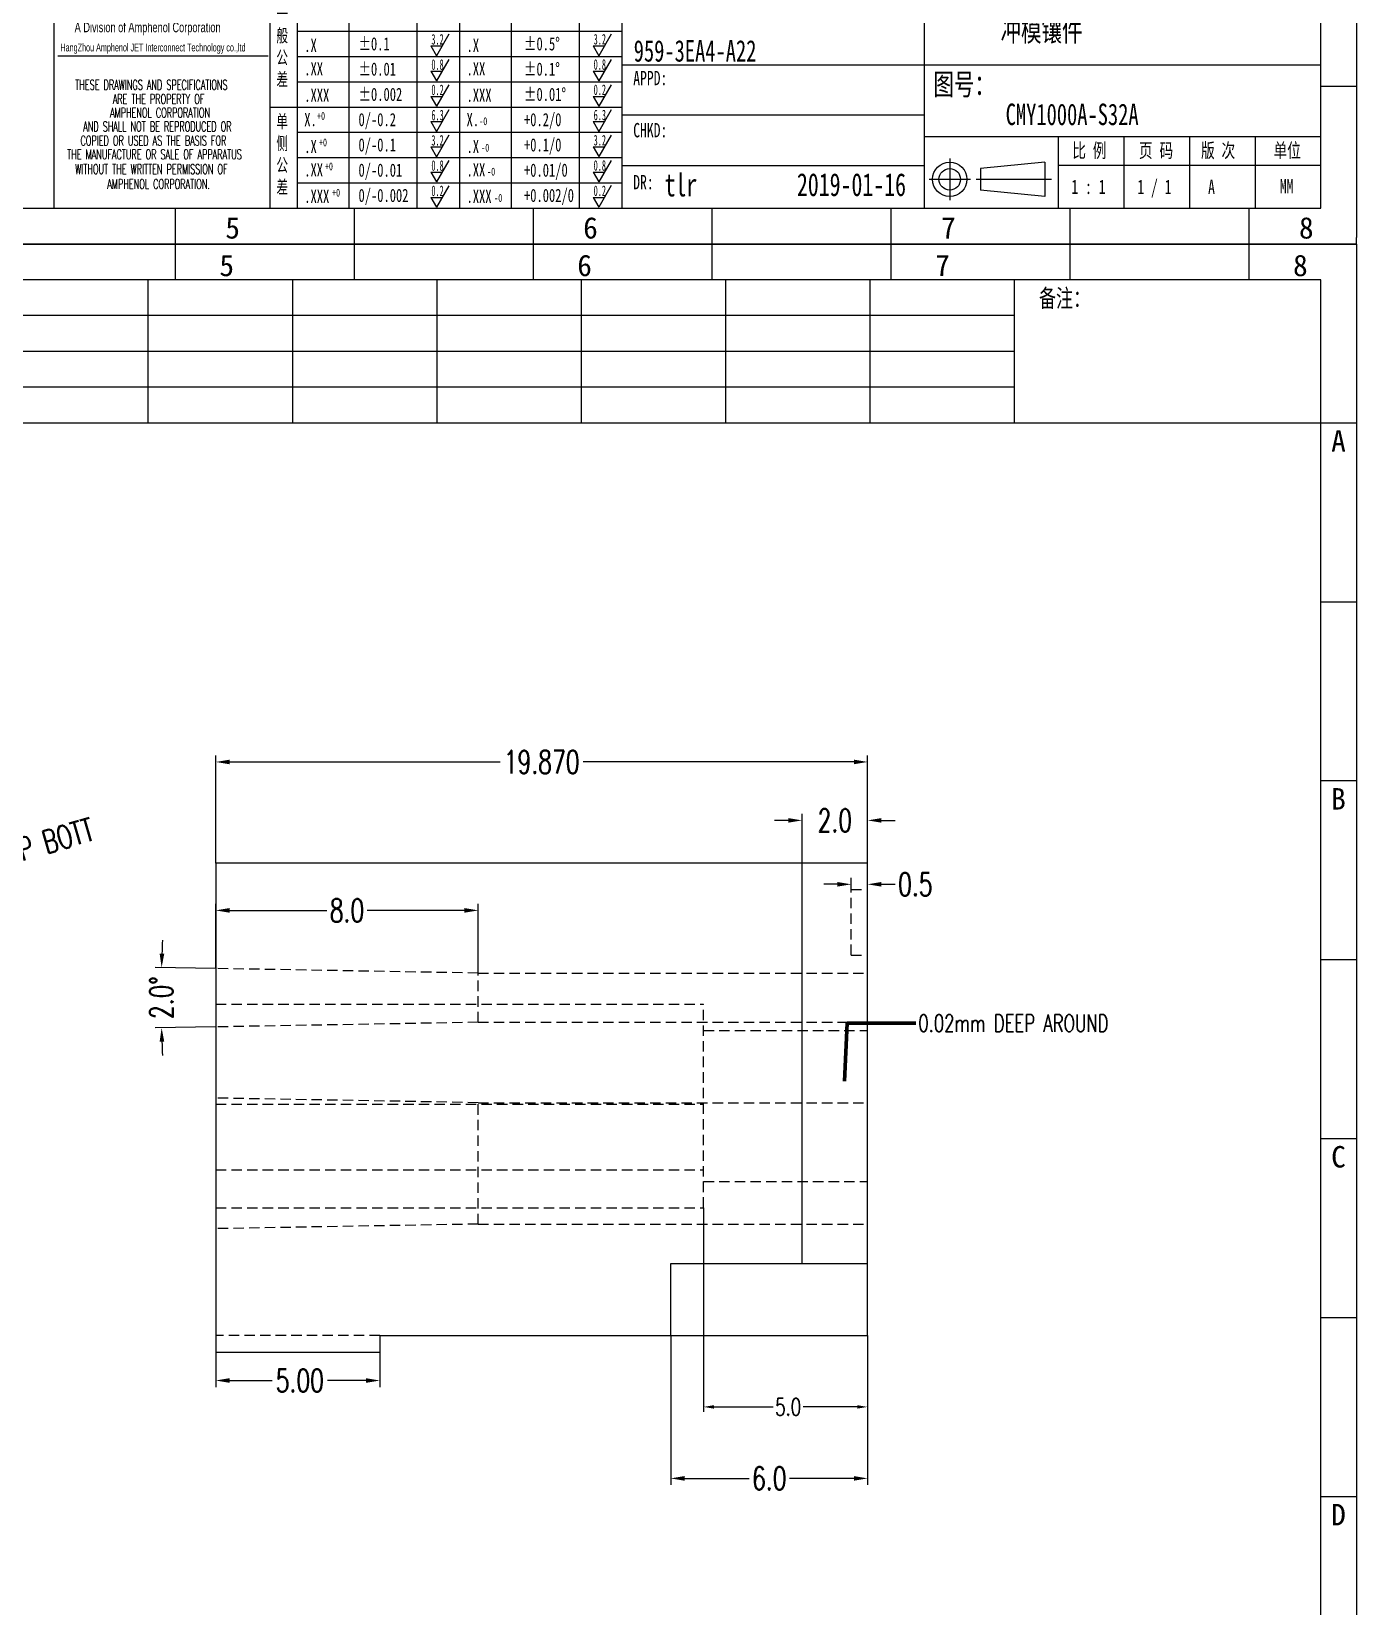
# Model space of a CAD drawing. Header units: millimetres. Extents: x -2852 to 5627, y -2271 to 1849.
# Drawn here: x -1298.79 to -1258.4, y -287.13 to -239.12 of the extents above; entities that cross this region are included whole.
import ezdxf
from ezdxf.enums import TextEntityAlignment as Align

# ---------------------------------------------------------------- set-up
doc = ezdxf.new("R2010")
doc.units = ezdxf.units.MM
doc.header["$PDSIZE"] = 3
doc.linetypes.add('DASHED2', pattern=[9.525, 6.35, -3.175])
for name, color, linetype in [('1', 7, 'Continuous'), ('11', 4, 'DASHED2'), ('41', 1, 'Continuous')]:
    doc.layers.add(name, color=color, linetype=linetype)
doc.styles.add('jet02', font='simplex.shx', dxfattribs={"width": 0.7})
doc.styles.get("Standard").update_dxf_attribs({"font": '仿宋_GB2312_0.ttf', "width": 0.7})
doc.styles.add('TEXTSTYLE_2', font='TRIUM.TTF')
doc.styles.add('tk', font='', dxfattribs={"width": 0.7})
doc.styles.add('tk 2', font='仿宋_GB2312_0.ttf', dxfattribs={"width": 0.65})
doc.styles.add('tk 4', font='simplex.shx', dxfattribs={"width": 0.65, "bigfont": 'bigfont.shx'})
doc.styles.get('tk').set_extended_font_data('NSimSun')
doc.dimstyles.new('jet02', dxfattribs={"dimtxt": 3.5, "dimasz": 2.1, "dimexe": 1, "dimexo": 0, "dimgap": 0.5, "dimtad": 0, "dimtoh": 1, "dimdec": 3, "dimzin": 9, "dimdsep": 46, "dimtxsty": 'jet02', "dimcen": 0, "dimclrt": 256, "dimazin": 2, "dimtfac": 1, "dimtdec": 3, "dimtofl": 0, "dimtmove": 0, "dimatfit": 1, "dimfxl": 0, "dimarcsym": 0})

# ---------------------------------------------------------------- blocks, each defined once
blk = doc.blocks.new('*D118')
at = {"layer": '41', "ltscale": 0.05}
for p, q in [((-363.092, -2727.403), (-363.092, -2733.626)), ((-358.092, -2731.303), (-358.092, -2733.626)), ((-362.777, -2733.476), (-360.974, -2733.476)), ((-358.407, -2733.476), (-360.054, -2733.476))]:
    blk.add_line(p, q, dxfattribs=at)
for points in [[(-362.777, -2733.423), (-362.777, -2733.528), (-363.092, -2733.476)], [(-358.407, -2733.423), (-358.407, -2733.528), (-358.092, -2733.476)]]:
    blk.add_solid(points, dxfattribs=at)
at = {"layer": 'Defpoints', "color": 0, "ltscale": 0.05}
for p in [(-363.092, -2727.403), (-358.092, -2731.303), (-363.092, -2733.476)]:
    blk.add_point(p, dxfattribs=at)
at = {"layer": '41', "ltscale": 0.05, "insert": (-360.514, -2733.476), "char_height": 0.525, "attachment_point": 5, "style": 'jet02'}
blk.add_mtext('5.0', dxfattribs=at)
blk = doc.blocks.new('*D119')
at = {"layer": '41', "ltscale": 0.05}
for p, q in [((-377.962, -2731.803), (-377.962, -2732.871)), ((-372.962, -2731.803), (-372.962, -2732.871)), ((-377.542, -2732.671), (-376.246, -2732.671)), ((-373.382, -2732.671), (-374.553, -2732.671))]:
    blk.add_line(p, q, dxfattribs=at)
for points in [[(-377.542, -2732.601), (-377.542, -2732.741), (-377.962, -2732.671)], [(-373.382, -2732.601), (-373.382, -2732.741), (-372.962, -2732.671)]]:
    blk.add_solid(points, dxfattribs=at)
at = {"layer": 'Defpoints', "color": 0, "ltscale": 0.05}
for p in [(-377.962, -2731.803), (-372.962, -2731.803), (-372.962, -2732.671)]:
    blk.add_point(p, dxfattribs=at)
at = {"layer": '41', "ltscale": 0.05, "insert": (-375.4, -2732.671), "char_height": 0.7, "attachment_point": 5, "style": 'jet02'}
blk.add_mtext('5.00', dxfattribs=at)
blk = doc.blocks.new('A3-N')
at = {"layer": '1', "color": 1}
for p, q in [((0, 296.73), (420, 296.73)), ((240, 291.27), (240, 296.73)), ((267.27, 291.27), (267.27, 296.73)), ((294.55, 291.27), (294.55, 296.73)), ((321.82, 291.27), (321.82, 296.73)), ((349.09, 291.27), (349.09, 296.73)), ((376.36, 291.27), (376.36, 296.73)), ((403.64, 291.27), (403.64, 296.73)), ((420, 296.73), (420, 1)), ((420, 269.45), (414.55, 269.45)), ((420, 242.18), (414.55, 242.18)), ((420, 214.91), (414.55, 214.91)), ((420, 187.64), (414.55, 187.64)), ((420, 160.36), (414.55, 160.36)), ((420, 133.09), (414.55, 133.09)), ((420, 105.82), (414.55, 105.82)), ((258.55, 40.36), (258.55, 5.44)), ((266.45, 40.36), (266.45, 5.44)), ((276.78, 40.36), (276.78, 5.45)), ((291.18, 40.36), (291.18, 5.45)), ((301.51, 40.37), (301.51, 5.46)), ((308.01, 40.36), (308.01, 5.45)), ((354.09, 40.36), (354.09, 5.45)), ((308.01, 32.39), (258.55, 32.39)), ((308.01, 28.54), (258.55, 28.54)), ((414.55, 27.27), (308.01, 27.27)), ((308.01, 24.69), (258.55, 24.69)), ((420, 24), (414.55, 24)), ((354.09, 19.63), (308.01, 19.63)), ((308.01, 16.99), (258.55, 16.99)), ((414.55, 16.36), (354.09, 16.36)), ((374.55, 16.36), (374.55, 5.45)), ((384.55, 16.36), (384.55, 5.45)), ((394.55, 16.36), (394.55, 5.45)), ((404.55, 16.36), (404.55, 5.45)), ((308.01, 13.14), (258.55, 13.14)), ((372.51, 12.49), (362.69, 11.5)), ((372.51, 12.49), (372.51, 7.25)), ((308.01, 11.99), (354.09, 11.99)), ((362.69, 11.5), (362.69, 8.23)), ((414.55, 12), (374.55, 12)), ((308.01, 9.29), (258.55, 9.29)), ((372.51, 7.25), (362.69, 8.23)), ((240, 0), (240, 5.45)), ((267.27, 0), (267.27, 5.45)), ((294.55, 0), (294.55, 5.45)), ((321.82, 0), (321.82, 5.45)), ((349.09, 0), (349.09, 5.45)), ((376.36, 0), (376.36, 5.45)), ((403.64, 0), (403.64, 5.45)), ((420, 0), (1, 0)), ((420, 0), (420, 1))]:
    blk.add_line(p, q, dxfattribs=at)
at = {"layer": '1'}
for p, q in [((414.55, 278.18), (414.55, 284.73)), ((221.45, 40.36), (221.45, 5.45)), ((254.41, 40.36), (254.41, 5.45)), ((283.28, 40.36), (283.28, 5.45)), ((222.08, 28.67), (254.12, 28.67)), ((308.01, 20.84), (254.41, 20.84))]:
    blk.add_line(p, q, dxfattribs=at)
at = {"layer": '1', "color": 1, "ltscale": 0.05}
for p, q in [((281.68, 31.99), (279.79, 28.71)), ((306.41, 31.99), (304.52, 28.71)), ((278.93, 30.19), (279.79, 28.71)), ((278.93, 30.19), (280.65, 30.19)), ((303.66, 30.2), (305.38, 30.2)), ((303.66, 30.2), (304.52, 28.71)), ((281.68, 28.14), (279.79, 24.86)), ((306.41, 28.14), (304.52, 24.86)), ((278.93, 26.34), (279.79, 24.86)), ((278.93, 26.34), (280.65, 26.34)), ((281.68, 24.29), (279.79, 21.01)), ((303.66, 26.35), (304.52, 24.86)), ((303.66, 26.35), (305.38, 26.35)), ((306.41, 24.29), (304.52, 21.01)), ((278.93, 22.49), (280.65, 22.49)), ((278.93, 22.49), (279.79, 21.01)), ((303.66, 22.5), (305.38, 22.5)), ((303.66, 22.5), (304.52, 21.01)), ((281.68, 20.45), (279.79, 17.17)), ((306.41, 20.46), (304.52, 17.18)), ((278.93, 18.66), (279.79, 17.17)), ((278.93, 18.66), (280.65, 18.66)), ((303.66, 18.66), (304.52, 17.18)), ((303.66, 18.66), (305.38, 18.66)), ((278.93, 14.81), (280.65, 14.81)), ((278.93, 14.81), (279.79, 13.32)), ((281.68, 16.6), (279.79, 13.32)), ((303.66, 14.81), (305.38, 14.81)), ((303.66, 14.81), (304.52, 13.33)), ((306.41, 16.61), (304.52, 13.33)), ((281.68, 12.75), (279.79, 9.47)), ((306.41, 12.76), (304.52, 9.48)), ((278.93, 10.96), (279.79, 9.47)), ((278.93, 10.96), (280.65, 10.96)), ((303.66, 10.96), (304.52, 9.48)), ((303.66, 10.96), (305.38, 10.96)), ((281.68, 8.9), (279.79, 5.62)), ((306.41, 8.91), (304.52, 5.63)), ((278.93, 7.11), (279.79, 5.62)), ((278.93, 7.11), (280.65, 7.11)), ((303.66, 7.11), (305.38, 7.11)), ((303.66, 7.11), (304.52, 5.63))]:
    blk.add_line(p, q, dxfattribs=at)
at = {"layer": '1', "color": 1, "ltscale": 0.1}
for p, q in [((358.01, 13.02), (358.01, 6.71)), ((354.86, 9.87), (361.17, 9.87)), ((362.03, 9.87), (373.54, 9.87))]:
    blk.add_line(p, q, dxfattribs=at)
at = {"layer": '1'}
blk.add_lwpolyline([(221.45, 5.45), (414.55, 5.45), (414.55, 291.27), (5.45, 291.27), (5.45, 5.45), (414.55, 5.45)], dxfattribs=at)
at = {"layer": '1', "color": 1}
for radius in [2.62, 1.64]:
    blk.add_circle((358.01, 9.87), radius, dxfattribs=at)
at = {"layer": '41'}
for p, q in [((235.82, 291.27), (235.82, 269.45)), ((257.82, 291.27), (257.82, 269.45)), ((279.82, 291.27), (279.82, 269.45)), ((301.82, 291.27), (301.82, 269.45)), ((323.82, 291.27), (323.82, 269.45)), ((345.82, 291.27), (345.82, 269.45)), ((367.82, 291.27), (367.82, 269.45)), ((367.82, 285.82), (5.45, 285.82)), ((367.82, 280.36), (5.45, 280.36)), ((367.82, 274.91), (5.45, 274.91)), ((414.55, 269.45), (5.45, 269.45))]:
    blk.add_line(p, q, dxfattribs=at)
at = {"layer": '1', "color": 1}
for s, p in [('5', (247.82, 295.11)), ('6', (302.36, 295.11)), ('7', (356.91, 295.11)), ('8', (411.45, 295.11)), ('5', (248.72, 4.11)), ('6', (303.26, 4.11)), ('7', (357.81, 4.11)), ('8', (412.35, 4.11))]:
    blk.add_text(s, height=3.27, dxfattribs=at).set_placement(p, align=Align.TOP_CENTER)
at = {"layer": '1', "style": 'tk', "width": 0.7}
blk.add_text('备注：', height=2.727, dxfattribs=at).set_placement((375.51, 288.55), align=Align.MIDDLE)
at = {"layer": '1', "color": 1}
for s, p in [('A', (418.37, 268.36)), ('B', (418.37, 213.82)), ('C', (418.37, 159.27)), ('D', (418.37, 104.73))]:
    blk.add_text(s, height=3.27, dxfattribs=at).set_placement(p, align=Align.TOP_RIGHT)
at = {"layer": '1', "color": 7, "linetype": 'Continuous'}
for s, height, style, width, p in [('A Division of Amphenol Corporation', 1.5, 'TEXTSTYLE_2', 0.7, (224.64, 32.29)), ('HangZhou Amphenol JET Interconnect Technology co.,ltd ', 1.2, 'TEXTSTYLE_2', 0.6, (222.47, 29.36)), ('THESE DRAWINGS AND SPECIFICATIONS', 1.5, 'tk 4', 0.6, (224.73, 23.52)), ('ARE THE PROPERTY OF', 1.5, 'tk 4', 0.6, (230.45, 21.35)), ('AMPHENOL CORPORATION', 1.5, 'tk 4', 0.6, (230.04, 19.27)), ('AND SHALL NOT BE REPRODUCED OR', 1.5, 'tk 4', 0.6, (225.95, 17.17)), ('THE MANUFACTURE OR SALE OF APPARATUS', 1.5, 'tk 4', 0.6, (223.5, 12.92)), ('COPIED OR USED AS THE BASIS FOR', 1.5, 'tk 4', 0.6, (225.54, 15.02)), ('WITHOUT THE WRITTEN PERMISSION OF', 1.5, 'tk 4', 0.6, (224.73, 10.67)), ('AMPHENOL CORPORATION.', 1.5, 'tk 4', 0.6, (229.63, 8.4))]:
    blk.add_text(s, height=height, dxfattribs=dict(at, style=style, width=width)).set_placement(p)
at = {"layer": '1', "color": 1, "style": 'tk 2', "width": 0.7}
for s, p in [('.X', (259.64, 30.28)), ('%%P0.1', (267.9, 30.52)), ('.X', (284.37, 30.28)), ('%%P0.5%%D', (293.12, 30.52)), ('.XX', (259.64, 26.71)), ('%%P0.01', (267.9, 26.67)), ('.XX', (284.37, 26.71)), ('%%P0.1%%D', (293.12, 26.67)), ('%%P0.002', (267.9, 22.82)), ('%%P0.01%%D', (293.12, 22.82)), ('.XXX', (259.64, 22.68)), ('.XXX', (284.37, 22.68)), ('X.', (259.64, 18.97)), ('0/-0.2', (267.9, 18.97)), ('X.', (284.37, 18.97)), ('+0.2/0', (293.12, 18.97)), ('.X', (259.64, 14.88)), ('0/-0.1', (267.9, 15.12)), ('.X', (284.37, 14.88)), ('+0.1/0', (293.12, 15.12)), ('.XX', (259.64, 11.31)), ('0/-0.01', (267.9, 11.27)), ('.XX', (284.37, 11.31)), ('+0.01/0', (293.12, 11.27)), ('.XXX', (259.64, 7.28)), ('0/-0.002', (267.9, 7.42)), ('.XXX', (284.37, 7.28)), ('+0.002/0', (293.12, 7.42))]:
    blk.add_text(s, height=2, dxfattribs=at).set_placement(p, align=Align.MIDDLE_LEFT)
at = {"layer": '1', "color": 1, "ltscale": 0.05, "style": 'tk 2', "width": 0.5}
for s, p in [('3.2', (279.01, 30.41)), ('3.2', (303.74, 30.42)), ('0.8', (279.01, 26.56)), ('0.8', (303.74, 26.57)), ('0.2', (279.01, 22.71)), ('0.2', (303.74, 22.72)), ('6.3', (279.01, 18.87)), ('6.3', (303.74, 18.88)), ('3.2', (279.01, 15.02)), ('3.2', (303.74, 15.03)), ('0.8', (279.01, 11.17)), ('0.8', (303.74, 11.18)), ('0.2', (279.01, 7.32)), ('0.2', (303.74, 7.33))]:
    blk.add_text(s, height=1.6, dxfattribs=at).set_placement(p)
at = {"layer": '1', "style": 'tk 2', "width": 0.7}
for s, p in [('APPD:', (309.77, 24.21)), ('CHKD:', (309.77, 16.27)), ('DR:', (309.77, 8.35))]:
    blk.add_text(s, height=2.182, dxfattribs=at).set_placement(p)
at = {"layer": '1', "color": 1, "style": 'tk 2', "width": 0.7}
for s, height, p in [('图号：', 3.273, (355.52, 22.7)), ('比 例', 2.182, (376.69, 13.18)), ('页 码', 2.182, (386.85, 13.18)), ('版 次', 2.182, (396.31, 13.18)), ('单位', 2.182, (407.35, 13.18))]:
    blk.add_text(s, height=height, dxfattribs=at).set_placement(p)
at = {"layer": '1', "color": 7, "style": 'tk 2', "width": 0.7}
blk.add_text('MM', height=2.182, dxfattribs=at).set_placement((408.31, 7.75))
at = {"layer": '1', "ltscale": 0.05, "char_height": 2, "width": 2.5195, "attachment_point": 1, "style": 'tk 2'}
for s, insert in [('一般公差', (255.39, 36.11)), ('单侧公差', (255.39, 19.71))]:
    blk.add_mtext(s, dxfattribs=dict(at, insert=insert))
at = {"layer": '1', "color": 1, "ltscale": 0.05, "char_height": 1.2, "width": 5.1396, "attachment_point": 1, "line_spacing_factor": 0.8, "style": 'tk 2'}
for s, insert in [('+0', (261.58, 20.13)), ('-0', (286.31, 19.33)), ('+0', (261.88, 16.09)), ('-0', (286.61, 15.29)), ('+0', (262.79, 12.45)), ('-0', (287.51, 11.65)), ('+0', (263.87, 8.44)), ('-0', (288.59, 7.64))]:
    blk.add_mtext(s, dxfattribs=dict(at, insert=insert))
at = {"layer": '1', "style": 'tk 2', "width": 0.7}
for tag, p in [('PATR-NO1', (309.84, 32.96)), ('TITLE', (365.74, 30.9)), ('PATR-NO2', (309.84, 27.81)), ('DWG-NO:', (366.54, 18.14))]:
    blk.add_attdef(tag, p, '', height=3.27, dxfattribs=at)
at = {"layer": '1', "color": 1, "style": 'tk 2', "width": 0.7}
for tag, p in [('DRAW', (314.55, 7.27)), ('DATE', (334.72, 7.32))]:
    blk.add_attdef(tag, p, '', height=3.49, dxfattribs=at)
at = {"layer": '1', "style": 'tk 2', "width": 0.7}
for tag, p in [('SCALE', (376.55, 8.73)), ('SHEET', (386.6, 8.72)), ('REV', (397.38, 8.73))]:
    blk.add_attdef(tag, text='', height=2.18, dxfattribs=at).set_placement(p, align=Align.MIDDLE_LEFT)
blk = doc.blocks.new('*D1870')
at = {"layer": '41', "ltscale": 0.05}
blk.add_line((-389.707, -2718.187), (-390.111, -2718.305), dxfattribs=at)
blk.add_solid([(-390.13, -2718.238), (-390.091, -2718.372), (-390.514, -2718.423)], dxfattribs=at)
at = {"layer": 'Defpoints', "color": 0, "ltscale": 0.05}
for p in [(-390.514, -2718.423), (-392.433, -2718.984)]:
    blk.add_point(p, dxfattribs=at)
at = {"layer": '41', "ltscale": 0.05, "insert": (-385.423, -2716.935), "char_height": 0.7, "attachment_point": 5, "rotation": 16.2883, "style": 'jet02'}
blk.add_mtext('2-∅2.0*0.5 DEEP BOTT', dxfattribs=at)
blk = doc.blocks.new('*D1871')
at = {"layer": '41', "ltscale": 0.05}
for p, q in [((-359.012, -2717.547), (-359.432, -2717.547)), ((-358.592, -2717.703), (-358.592, -2717.347)), ((-358.092, -2717.703), (-358.092, -2717.347)), ((-357.672, -2717.547), (-357.252, -2717.547))]:
    blk.add_line(p, q, dxfattribs=at)
for points in [[(-359.012, -2717.477), (-359.012, -2717.617), (-358.592, -2717.547)], [(-357.672, -2717.477), (-357.672, -2717.617), (-358.092, -2717.547)]]:
    blk.add_solid(points, dxfattribs=at)
at = {"layer": 'Defpoints', "color": 0, "ltscale": 0.05}
for p in [(-358.092, -2717.547), (-358.592, -2717.703), (-358.092, -2717.703)]:
    blk.add_point(p, dxfattribs=at)
at = {"layer": '41', "ltscale": 0.05, "insert": (-356.638, -2717.547), "char_height": 0.7, "attachment_point": 5, "style": 'jet02'}
blk.add_mtext('0.5', dxfattribs=at)
blk = doc.blocks.new('*D1872')
at = {"layer": '41', "ltscale": 0.05}
for p, q in [((-377.962, -2716.903), (-377.962, -2713.618)), ((-358.092, -2716.903), (-358.092, -2713.618)), ((-377.542, -2713.818), (-369.293, -2713.818)), ((-358.512, -2713.818), (-366.76, -2713.818))]:
    blk.add_line(p, q, dxfattribs=at)
for points in [[(-377.542, -2713.748), (-377.542, -2713.888), (-377.962, -2713.818)], [(-358.512, -2713.748), (-358.512, -2713.888), (-358.092, -2713.818)]]:
    blk.add_solid(points, dxfattribs=at)
at = {"layer": 'Defpoints', "color": 0, "ltscale": 0.05}
for p in [(-358.092, -2713.818), (-377.962, -2716.903), (-358.092, -2716.903)]:
    blk.add_point(p, dxfattribs=at)
at = {"layer": '41', "ltscale": 0.05, "insert": (-368.027, -2713.818), "char_height": 0.7, "attachment_point": 5, "style": 'jet02'}
blk.add_mtext('19.870', dxfattribs=at)
blk = doc.blocks.new('*D1873')
at = {"layer": '41', "ltscale": 0.05}
for p, q in [((-360.512, -2715.599), (-360.932, -2715.599)), ((-360.092, -2716.903), (-360.092, -2715.399)), ((-358.092, -2716.903), (-358.092, -2715.399)), ((-357.672, -2715.599), (-357.252, -2715.599))]:
    blk.add_line(p, q, dxfattribs=at)
for points in [[(-360.512, -2715.529), (-360.512, -2715.669), (-360.092, -2715.599)], [(-357.672, -2715.529), (-357.672, -2715.669), (-358.092, -2715.599)]]:
    blk.add_solid(points, dxfattribs=at)
at = {"layer": 'Defpoints', "color": 0, "ltscale": 0.05}
for p in [(-358.092, -2715.599), (-360.092, -2716.903), (-358.092, -2716.903)]:
    blk.add_point(p, dxfattribs=at)
at = {"layer": '41', "ltscale": 0.05, "insert": (-359.092, -2715.599), "char_height": 0.7, "attachment_point": 5, "style": 'jet02'}
blk.add_mtext('2.0', dxfattribs=at)
blk = doc.blocks.new('*D1874')
at = {"layer": '41', "ltscale": 0.05}
for p, q in [((-377.962, -2720.114), (-377.962, -2718.142)), ((-377.542, -2718.342), (-374.575, -2718.342)), ((-370.382, -2718.342), (-373.348, -2718.342)), ((-369.962, -2720.253), (-369.962, -2718.142))]:
    blk.add_line(p, q, dxfattribs=at)
for points in [[(-377.542, -2718.272), (-377.542, -2718.412), (-377.962, -2718.342)], [(-370.382, -2718.272), (-370.382, -2718.412), (-369.962, -2718.342)]]:
    blk.add_solid(points, dxfattribs=at)
at = {"layer": 'Defpoints', "color": 0, "ltscale": 0.05}
for p in [(-377.962, -2718.342), (-377.962, -2720.114), (-369.962, -2720.253)]:
    blk.add_point(p, dxfattribs=at)
at = {"layer": '41', "ltscale": 0.05, "insert": (-373.962, -2718.342), "char_height": 0.7, "attachment_point": 5, "style": 'jet02'}
blk.add_mtext('8.0', dxfattribs=at)
blk = doc.blocks.new('*D1875')
at = {"layer": '41', "ltscale": 0.05}
for p, q in [((-364.092, -2731.303), (-364.092, -2735.854)), ((-358.092, -2731.303), (-358.092, -2735.854)), ((-363.672, -2735.654), (-361.705, -2735.654)), ((-358.512, -2735.654), (-360.478, -2735.654))]:
    blk.add_line(p, q, dxfattribs=at)
for points in [[(-363.672, -2735.584), (-363.672, -2735.724), (-364.092, -2735.654)], [(-358.512, -2735.584), (-358.512, -2735.724), (-358.092, -2735.654)]]:
    blk.add_solid(points, dxfattribs=at)
at = {"layer": 'Defpoints', "color": 0, "ltscale": 0.05}
for p in [(-364.092, -2731.303), (-358.092, -2731.303), (-358.092, -2735.654)]:
    blk.add_point(p, dxfattribs=at)
at = {"layer": '41', "ltscale": 0.05, "insert": (-361.092, -2735.654), "char_height": 0.7, "attachment_point": 5, "style": 'jet02'}
blk.add_mtext('6.0', dxfattribs=at)
blk = doc.blocks.new('*D1876')
at = {"layer": '41', "ltscale": 0.05}
for p, q in [((-377.962, -2720.114), (-379.811, -2720.081)), ((-377.962, -2721.893), (-379.811, -2721.925))]:
    blk.add_line(p, q, dxfattribs=at)
for start, end in [(178.0854, 178.5427), (181.4573, 181.9146)]:
    blk.add_arc((-326.994, -2721.003), 52.625, start, end, dxfattribs=at)
for points in [[(-379.532, -2719.666), (-379.672, -2719.663), (-379.611, -2720.085)], [(-379.672, -2722.343), (-379.532, -2722.34), (-379.611, -2721.922)]]:
    blk.add_solid(points, dxfattribs=at)
at = {"layer": 'Defpoints', "color": 0, "ltscale": 0.05}
for p in [(-377.962, -2720.114), (-369.962, -2720.253), (-379.619, -2720.697), (-369.962, -2721.753), (-377.962, -2721.893)]:
    blk.add_point(p, dxfattribs=at)
at = {"layer": '41', "ltscale": 0.05, "insert": (-379.619, -2721.003), "char_height": 0.7, "attachment_point": 5, "rotation": 90, "style": 'jet02'}
blk.add_mtext('2.0°', dxfattribs=at)

msp = doc.modelspace()

# ---------------------------------------------------------------- linework, layer by layer
at = {"layer": '1', "ltscale": 0.05}
for p, q in [((-1273.2993, -264.4734), (-1293.1693, -264.4734)), ((-1293.1693, -264.4734), (-1293.1693, -279.3734)), ((-1273.2993, -278.8734), (-1273.2993, -264.4734)), ((-1279.2993, -276.6734), (-1273.2993, -276.6734)), ((-1279.2993, -278.8734), (-1279.2993, -276.6734)), ((-1288.1693, -278.8734), (-1273.2993, -278.8734)), ((-1288.1693, -278.8734), (-1288.1693, -279.3734)), ((-1293.1693, -279.3734), (-1288.1693, -279.3734))]:
    msp.add_line(p, q, dxfattribs=at)
at = {"layer": '1', "color": 3, "ltscale": 0.05}
msp.add_line((-1275.2993, -276.6734), (-1275.2993, -264.4734), dxfattribs=at)
at = {"layer": '11', "ltscale": 0.05}
for p, q in [((-1273.7993, -265.2734), (-1273.2993, -265.2734)), ((-1273.7993, -267.2734), (-1273.7993, -265.2734)), ((-1273.7993, -267.2734), (-1273.2993, -267.2734)), ((-1285.1693, -267.8234), (-1293.1693, -267.6837)), ((-1285.1693, -267.8234), (-1273.2993, -267.8234)), ((-1285.1693, -269.3234), (-1285.1693, -267.8234)), ((-1293.1693, -268.7734), (-1278.2993, -268.7734)), ((-1278.2993, -274.9734), (-1278.2993, -268.7734)), ((-1285.1693, -269.3234), (-1293.1693, -269.463)), ((-1285.1693, -269.3234), (-1273.2993, -269.3234)), ((-1278.2993, -269.5734), (-1273.2993, -269.5734)), ((-1285.1693, -271.7734), (-1293.1693, -271.6337)), ((-1293.1693, -271.8234), (-1278.2993, -271.8234)), ((-1285.1693, -275.4734), (-1285.1693, -271.7734)), ((-1285.1693, -271.7734), (-1273.2993, -271.7734)), ((-1293.1693, -273.8184), (-1278.2993, -273.8184)), ((-1278.2993, -274.1734), (-1273.2993, -274.1734)), ((-1293.1693, -274.9734), (-1278.2993, -274.9734)), ((-1285.1693, -275.4734), (-1293.1693, -275.613)), ((-1285.1693, -275.4734), (-1273.2993, -275.4734)), ((-1288.1693, -278.8734), (-1293.1693, -278.8734))]:
    msp.add_line(p, q, dxfattribs=at)

# ---------------------------------------------------------------- block references
at = {"layer": '1', "ltscale": 0.05}
ref = msp.add_blockref('A3-N', (-1342.3987, -245.6035), dxfattribs=dict(at, xscale=0.2000000000000455, yscale=0.2000000000000455, zscale=0.2000000000000455))
ref.add_attrib('DWG-NO:', 'CMY1000A-S32A', (-1269.0913, -241.9764), dxfattribs={"height": 0.654545, "style": 'tk 2', "width": 0.7})
ref.add_attrib('TITLE', '冲模镶件', (-1269.2504, -239.4245), dxfattribs={"height": 0.65455, "style": 'tk 2', "width": 0.7})
ref.add_attrib('REV', 'A', dxfattribs={"height": 0.4364, "style": 'tk 2', "width": 0.7}).set_placement((-1262.9225, -243.8581), align=Align.MIDDLE_LEFT)
ref.add_attrib('SHEET', '1 / 1', dxfattribs={"height": 0.43636, "style": 'tk 2', "width": 0.7}).set_placement((-1265.0781, -243.8593), align=Align.MIDDLE_LEFT)
ref.add_attrib('DRAW', 'tlr', (-1279.4893, -244.1492), dxfattribs={"color": 1, "height": 0.69818, "style": 'tk 2', "width": 0.7})
ref.add_attrib('DATE', '2019-01-16', (-1275.4549, -244.1398), dxfattribs={"color": 1, "height": 0.69818, "style": 'tk 2', "width": 0.7})
ref.add_attrib('PATR-NO2', '959-3EA4-A22', (-1280.4298, -240.0416), dxfattribs={"height": 0.654545, "style": 'tk 2', "width": 0.7})
ref.add_attrib('SCALE', '1 : 1', dxfattribs={"height": 0.43636, "style": 'tk 2', "width": 0.7}).set_placement((-1267.0879, -243.8581), align=Align.MIDDLE_LEFT)
at = {"layer": '1', "ltscale": 0.05, "xscale": 0.2000000000000455, "yscale": 0.2000000000000455, "zscale": 0.2000000000000455}
msp.add_blockref('A3-N', (-1342.3987, -304.949), dxfattribs=at)

# ---------------------------------------------------------------- texts
at = {"layer": '41', "ltscale": 0.05, "insert": (-1271.7532, -269.3507), "char_height": 0.525, "attachment_point": 4, "style": 'jet02'}
msp.add_mtext('0.02mm DEEP AROUND', dxfattribs=at)

# ---------------------------------------------------------------- dimensions: what is measured, and where the dimension line sits
at = {"layer": '41', "ltscale": 0.05}
for base, p1, p2, override, picture, middle in [((-1273.2993, -261.3879), (-1293.1693, -264.4734), (-1273.2993, -264.4734), {"dimscale": 0.2, "dimtoh": 0, "dimzin": 1, "dimclrd": 256, "dimclre": 256, "dimadec": 3, "dimazin": 0, "dimatfit": 3, "dimlwd": 65535, "dimlwe": 65535}, '*D1872', (-1283.2343, -261.3879)), ((-1273.2993, -263.1692), (-1275.2993, -264.4734), (-1273.2993, -264.4734), {"dimscale": 0.2, "dimtoh": 0, "dimdec": 1, "dimzin": 1, "dimclrd": 256, "dimclre": 256, "dimadec": 1, "dimazin": 0, "dimatfit": 3, "dimlwd": 65535, "dimlwe": 65535}, '*D1873', (-1274.2993, -263.1692)), ((-1273.2993, -265.1176), (-1273.7993, -265.2734), (-1273.2993, -265.2734), {"dimscale": 0.2, "dimtoh": 0, "dimdec": 1, "dimzin": 1, "dimclrd": 256, "dimclre": 256, "dimadec": 1, "dimazin": 0, "dimatfit": 3, "dimlwd": 65535, "dimlwe": 65535}, '*D1871', (-1271.8459, -265.1176)), ((-1293.1693, -265.9124), (-1285.1693, -267.8234), (-1293.1693, -267.6837), {"dimscale": 0.2, "dimtoh": 0, "dimdec": 1, "dimzin": 1, "dimclrd": 256, "dimclre": 256, "dimadec": 1, "dimazin": 0, "dimatfit": 3, "dimlwd": 65535, "dimlwe": 65535}, '*D1874', (-1289.1693, -265.9124)), ((-1273.2993, -283.2239), (-1279.2993, -278.8734), (-1273.2993, -278.8734), {"dimscale": 0.2, "dimtoh": 0, "dimdec": 1, "dimzin": 1, "dimclrd": 256, "dimclre": 256, "dimadec": 1, "dimazin": 0, "dimatfit": 3, "dimlwd": 65535, "dimlwe": 65535}, '*D1875', (-1276.2993, -283.2239))]:
    dim = msp.add_linear_dim(base=base, p1=p1, p2=p2, dimstyle='jet02', override=override, dxfattribs=at)
    dim.commit()
    dim.dimension.update_dxf_attribs({"geometry": picture, "text_midpoint": middle, "insert": (-915.2077, 2452.4298)})
dim = msp.add_diameter_dim_2p(p1=(-1307.6411, -266.5539), p2=(-1305.7214, -265.9929), text='2-<>*0.5 DEEP BOTT', dimstyle='jet02', override={"dimscale": 0.2, "dimtoh": 0, "dimdec": 1, "dimzin": 1, "dimclrd": 256, "dimclre": 256, "dimadec": 1, "dimazin": 0, "dimatfit": 3, "dimlwd": 65535, "dimlwe": 65535}, dxfattribs=at)
dim.commit()
dim.dimension.update_dxf_attribs({"geometry": '*D1870', "text_midpoint": (-1300.6309, -264.5055), "insert": (-915.2077, 2452.4298)})
dim = msp.add_angular_dim_2l(base=(-1294.8262, -268.2672), line1=((-1285.1693, -269.3234), (-1293.1693, -269.463)), line2=((-1285.1693, -267.8234), (-1293.1693, -267.6837)), dimstyle='jet02', override={"dimscale": 0.2, "dimtoh": 0, "dimdec": 1, "dimzin": 1, "dimclrd": 256, "dimclre": 256, "dimadec": 1, "dimazin": 0, "dimatfit": 3, "dimlwd": 65535, "dimlwe": 65535}, dxfattribs=at)
dim.commit()
dim.dimension.update_dxf_attribs({"geometry": '*D1876', "text_midpoint": (-1294.8271, -268.5734), "insert": (-915.2077, 2452.4298)})
for base, p1, p2, override, picture, middle in [((-1278.2993, -281.0457), (-1273.2993, -278.8734), (-1278.2993, -274.9734), {"dimscale": 0.15, "dimtoh": 0, "dimdec": 1, "dimzin": 1, "dimclrd": 256, "dimclre": 256, "dimadec": 1, "dimazin": 0, "dimtdec": 1, "dimatfit": 3, "dimlwd": 65535, "dimlwe": 65535}, '*D118', (-1275.7212, -281.0457)), ((-1288.1693, -280.2415), (-1293.1693, -279.3734), (-1288.1693, -279.3734), {"dimscale": 0.2, "dimtoh": 0, "dimdec": 2, "dimzin": 1, "dimclrd": 256, "dimclre": 256, "dimazin": 0, "dimatfit": 3, "dimlwd": 65535, "dimlwe": 65535}, '*D119', (-1290.6074, -280.2415))]:
    dim = msp.add_linear_dim(base=base, p1=p1, p2=p2, dimstyle='jet02', override=override, dxfattribs=at)
    dim.commit()
    dim.dimension.update_dxf_attribs({"geometry": picture, "text_midpoint": middle, "dimtype": 128, "insert": (-915.2077, 2452.4298)})

# ---------------------------------------------------------------- leaders
at = {"layer": '41', "ltscale": 0.05, "annotation_type": 0, "has_hookline": 1, "hookline_direction": 0, "text_width": 6.4925}
msp.add_leader([(-1274.0009, -271.1161), (-1273.9282, -269.3507), (-1271.8282, -269.3507)], dimstyle='jet02', override={"dimscale": 0.15, "dimtoh": 0, "dimzin": 1, "dimclrd": 256, "dimclre": 256, "dimadec": 3, "dimazin": 0, "dimtdec": 1, "dimatfit": 3, "dimlwd": 65535, "dimlwe": 65535}, dxfattribs=at)

doc.saveas('drawing.dxf')
